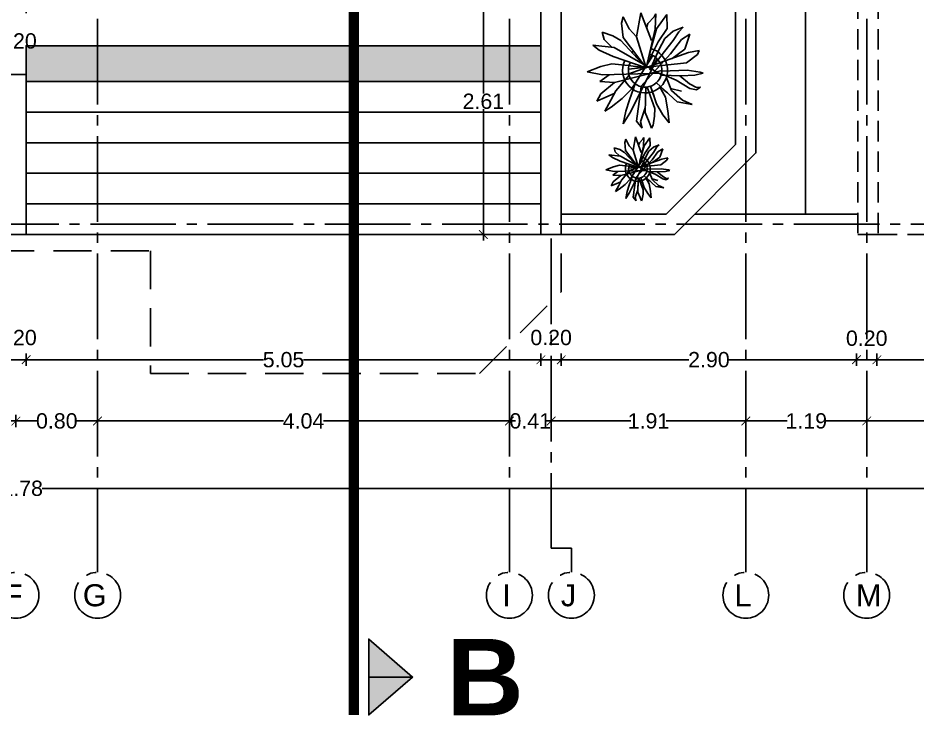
# Model space of a CAD drawing. Header units: millimetres. Extents: x 1217 to 2428, y 234 to 779.
# Drawn here: x 2363.95 to 2372.78, y 396.77 to 403.65 of the extents above; entities that cross this region are included whole.
import ezdxf

# ---------------------------------------------------------------- set-up
doc = ezdxf.new("R2010")
doc.units = ezdxf.units.MM
for name, pattern in [('ACAD_ISO04W100', [30, 24, -3, 0, -3]), ('DASHDOTX2', [0.84, 0.4, -0.2, 0.04, -0.2]), ('HIDDEN', [0.375, 0.25, -0.125]), ('HIDDEN2', [0.1875, 0.125, -0.0625])]:
    doc.linetypes.add(name, pattern=pattern)
doc.layers.get('0').update_dxf_attribs({"lineweight": 5})
for name, color, linetype in [('0.1', 251, 'Continuous'), ('COTAS', 252, 'Continuous'), ('COTAS INTERIORES', 3, 'Continuous'), ('Ejes', 8, 'Continuous'), ('MURO', 5, 'Continuous'), ('muros', 7, 'Continuous'), ('Texto', 1, 'Continuous')]:
    doc.layers.add(name, color=color, linetype=linetype)
doc.styles.add('INTERARQ', font='arial.ttf')
doc.styles.get("Standard").update_dxf_attribs({"font": 'arial.ttf'})
doc.dimstyles.new('ESCALA_1-50', dxfattribs={"dimtxt": 0.15, "dimasz": 0.06, "dimexe": 0.18, "dimexo": 0.0625, "dimgap": 0, "dimtad": 0, "dimtih": 1, "dimtoh": 1, "dimzin": 0, "dimdsep": 46, "dimtxsty": 'INTERARQ', "dimblk": 'DIMTICK', "dimcen": 0, "dimse1": 1, "dimse2": 1, "dimclrd": 256, "dimclre": 1, "dimclrt": 2, "dimadec": 0, "dimazin": 0, "dimtfac": 4.5, "dimtofl": 0, "dimtmove": 2, "dimatfit": 3, "dimldrblk": 'DIMTICK', "dimfxl": 1, "dimtolj": 1, "dimtzin": 0, "dimarcsym": 0})

# ---------------------------------------------------------------- blocks, each defined once
blk = doc.blocks.new('hj')
at = {"color": 8}
for p, q in [((5031.1891, 7999.7973), (5031.196, 7999.7602)), ((5031.203, 7999.7915), (5031.1891, 7999.7973)), ((5031.2314, 7999.7536), (5031.203, 7999.7915)), ((5031.2568, 7999.7552), (5031.2637, 7999.8006)), ((5031.2637, 7999.8006), (5031.2676, 7999.8105)), ((5031.2676, 7999.8105), (5031.2737, 7999.7816)), ((5031.3037, 7999.7635), (5031.3168, 7999.7874)), ((5031.3161, 7999.8014), (5031.3253, 7999.7874)), ((5031.3168, 7999.7874), (5031.3161, 7999.8014)), ((5031.3253, 7999.7874), (5031.3207, 7999.7651)), ((5031.1322, 7999.7651), (5031.1506, 7999.7354)), ((5031.1845, 7999.7478), (5031.1322, 7999.7651)), ((5031.196, 7999.7602), (5031.2691, 7999.5529)), ((5031.2601, 7999.6677), (5031.2568, 7999.7552)), ((5031.2737, 7999.7816), (5031.2768, 7999.7346)), ((5031.2767, 7999.7305), (5031.3037, 7999.7635)), ((5031.3207, 7999.7651), (5031.2914, 7999.7173)), ((5031.3607, 7999.7396), (5031.3761, 7999.7725)), ((5031.3761, 7999.7725), (5031.3668, 7999.7214)), ((5031.1075, 7999.742), (5031.1214, 7999.7074)), ((5031.1245, 7999.7264), (5031.1075, 7999.742)), ((5031.1545, 7999.7074), (5031.1245, 7999.7264)), ((5031.1506, 7999.7354), (5031.2006, 7999.6983)), ((5031.2158, 7999.704), (5031.1845, 7999.7478)), ((5031.2533, 7999.5518), (5031.2314, 7999.7536)), ((5031.2768, 7999.7346), (5031.2744, 7999.6653)), ((5031.3299, 7999.7354), (5031.3207, 7999.6983)), ((5031.3268, 7999.7016), (5031.3607, 7999.7396)), ((5031.1214, 7999.7074), (5031.1468, 7999.6786)), ((5031.257, 7999.6263), (5031.1545, 7999.7074)), ((5031.2006, 7999.6983), (5031.3137, 7999.5951)), ((5031.2914, 7999.7173), (5031.2711, 7999.669)), ((5031.283, 7999.6835), (5031.3268, 7999.7016)), ((5031.3668, 7999.7214), (5031.3005, 7999.6487)), ((5031.3976, 7999.6885), (5031.4392, 7999.6934)), ((5031.4392, 7999.6934), (5031.4115, 7999.6711)), ((5031.0637, 7999.6852), (5031.1122, 7999.686)), ((5031.1137, 7999.6489), (5031.0637, 7999.6852)), ((5031.1122, 7999.686), (5031.1583, 7999.6547)), ((5031.1468, 7999.6786), (5031.1868, 7999.6571)), ((5031.2721, 7999.6659), (5031.1783, 7999.5021)), ((5031.2999, 7999.5038), (5031.2581, 7999.6678)), ((5031.273, 7999.4626), (5031.2667, 7999.667)), ((5031.313, 7999.6601), (5031.3507, 7999.6802)), ((5031.3353, 7999.6868), (5031.323, 7999.6711)), ((5031.3507, 7999.6802), (5031.3976, 7999.6885)), ((5031.4115, 7999.6711), (5031.3738, 7999.6497)), ((5031.1544, 7999.6314), (5031.0583, 7999.5945)), ((5031.0622, 7999.6472), (5031.1151, 7999.6446)), ((5031.0722, 7999.6415), (5031.0622, 7999.6472)), ((5031.0951, 7999.6191), (5031.0722, 7999.6415)), ((5031.209, 7999.6228), (5031.1137, 7999.6489)), ((5031.1151, 7999.6446), (5031.2487, 7999.6135)), ((5031.1583, 7999.6547), (5031.2347, 7999.6168)), ((5031.1868, 7999.6571), (5031.257, 7999.6263)), ((5031.3222, 7999.5623), (5031.206, 7999.6364)), ((5031.4061, 7999.5566), (5031.2177, 7999.652)), ((5031.3738, 7999.6497), (5031.3125, 7999.6285)), ((5031.3476, 7999.6406), (5031.3126, 7999.6281)), ((5031.3151, 7999.6169), (5031.3891, 7999.6439)), ((5031.3891, 7999.6439), (5031.4161, 7999.6423)), ((5031.4161, 7999.6423), (5031.4476, 7999.6373)), ((5031.4576, 7999.6324), (5031.4369, 7999.6241)), ((5031.4476, 7999.6373), (5031.4576, 7999.6324)), ((5031.1102, 7999.6144), (5031.0951, 7999.6191)), ((5031.2487, 7999.6135), (5031.1414, 7999.5805)), ((5031.1437, 7999.5335), (5031.2487, 7999.6135)), ((5031.2487, 7999.6135), (5031.1545, 7999.5261)), ((5031.2099, 7999.4997), (5031.2487, 7999.6135)), ((5031.2487, 7999.6135), (5031.2407, 7999.5516)), ((5031.4038, 7999.6101), (5031.3155, 7999.612)), ((5031.3661, 7999.611), (5031.3155, 7999.6118)), ((5031.3876, 7999.6105), (5031.4361, 7999.5936)), ((5031.4369, 7999.6241), (5031.4038, 7999.6101)), ((5031.4576, 7999.5994), (5031.4338, 7999.5796)), ((5031.4361, 7999.5936), (5031.4576, 7999.5994)), ((5031.0583, 7999.5945), (5031.1409, 7999.58)), ((5031.1414, 7999.5805), (5031.1137, 7999.5549)), ((5031.3002, 7999.5764), (5031.3599, 7999.5557)), ((5031.4338, 7999.5796), (5031.314, 7999.5963)), ((5031.1137, 7999.5549), (5031.0722, 7999.5343)), ((5031.2407, 7999.5516), (5031.2353, 7999.4947)), ((5031.2737, 7999.554), (5031.3284, 7999.5079)), ((5031.3545, 7999.5302), (5031.3222, 7999.5623)), ((5031.3599, 7999.5557), (5031.3984, 7999.5425)), ((5031.3984, 7999.5425), (5031.4422, 7999.5343)), ((5031.4422, 7999.5343), (5031.4061, 7999.5566)), ((5031.0722, 7999.5343), (5031.0937, 7999.5277)), ((5031.0937, 7999.5277), (5031.1437, 7999.5335)), ((5031.1545, 7999.5261), (5031.1376, 7999.498)), ((5031.3284, 7999.5079), (5031.3607, 7999.4906)), ((5031.3853, 7999.4923), (5031.3545, 7999.5302)), ((5031.1376, 7999.498), (5031.1252, 7999.4609)), ((5031.1506, 7999.4684), (5031.1768, 7999.4947)), ((5031.1783, 7999.5021), (5031.1706, 7999.4288)), ((5031.1876, 7999.451), (5031.2099, 7999.4997)), ((5031.2353, 7999.4947), (5031.2445, 7999.4568)), ((5031.273, 7999.4857), (5031.2961, 7999.4527)), ((5031.2961, 7999.4527), (5031.2991, 7999.5038)), ((5031.2991, 7999.5038), (5031.3391, 7999.456)), ((5031.3545, 7999.4634), (5031.3376, 7999.503)), ((5031.3607, 7999.4906), (5031.3992, 7999.4708)), ((5031.3992, 7999.4708), (5031.3853, 7999.4923)), ((5031.1252, 7999.4609), (5031.1506, 7999.4684)), ((5031.1706, 7999.4288), (5031.1876, 7999.451)), ((5031.2445, 7999.4568), (5031.263, 7999.409)), ((5031.263, 7999.409), (5031.273, 7999.4626)), ((5031.3391, 7999.456), (5031.3645, 7999.4428)), ((5031.3645, 7999.4428), (5031.3545, 7999.4634))]:
    blk.add_line(p, q, dxfattribs=at)
for radius, start, end in [(0.078, 244.1404, 165.6436), (0.058, 241.7026, 165.2107), (0.078, 211.1804, 216.4219), (0.058, 209.0525, 214.1868)]:
    blk.add_arc((5031.2575, 7999.6097), radius, start, end, dxfattribs=at)
blk = doc.blocks.new('DIMTICK')
at = {"color": 1}
for p, q in [((-1, 0), (1, 0)), ((0, 1), (0, -1))]:
    blk.add_line(p, q, dxfattribs=at)
at = {"color": 3, "const_width": 0.141}
blk.add_lwpolyline([(0.71, 0.71), (-0.71, -0.71)], dxfattribs=at)
blk = doc.blocks.new('*D1248')
at = {"layer": 'COTAS INTERIORES', "lineweight": -2, "ltscale": 3, "transparency": 16777216}
blk.add_line((2363.8936, 403.7583), (2363.9736, 403.7583), dxfattribs=at)
at = {"layer": 'Defpoints', "color": 0, "ltscale": 3, "transparency": 16777216}
for p in [(2364.0336, 403.9987, 0), (2364.0336, 403.7583), (2363.8336, 403.715, 0)]:
    blk.add_point(p, dxfattribs=at)
at = {"layer": 'COTAS INTERIORES', "lineweight": -2, "ltscale": 3, "transparency": 16777216, "xscale": 0.06, "yscale": 0.06, "zscale": 0.06, "rotation": 180}
blk.add_blockref('DIMTICK', (2363.8336, 403.7583), dxfattribs=at)
at = {"layer": 'COTAS INTERIORES', "lineweight": -2, "ltscale": 3, "transparency": 16777216, "xscale": 0.06, "yscale": 0.06, "zscale": 0.06}
blk.add_blockref('DIMTICK', (2364.0336, 403.7583), dxfattribs=at)
at = {"layer": 'COTAS INTERIORES', "color": 2, "ltscale": 3, "transparency": 16777216, "insert": (2363.9336, 403.4251), "char_height": 0.15, "attachment_point": 5, "style": 'INTERARQ'}
blk.add_mtext('\\A1;0.20', dxfattribs=at)
blk = doc.blocks.new('*D1250')
at = {"layer": 'COTAS INTERIORES', "lineweight": -2, "ltscale": 3, "transparency": 16777216}
for p, q in [((2368.5188, 404.0787), (2368.5188, 402.9103)), ((2368.5188, 401.5887), (2368.5188, 402.7571))]:
    blk.add_line(p, q, dxfattribs=at)
at = {"layer": 'Defpoints', "color": 0, "ltscale": 3, "transparency": 16777216}
for p in [(2369.0836, 404.1387, 0), (2368.5188, 401.5287), (2369.0836, 401.5287, 0)]:
    blk.add_point(p, dxfattribs=at)
at = {"layer": 'COTAS INTERIORES', "lineweight": -2, "ltscale": 3, "transparency": 16777216, "xscale": 0.06, "yscale": 0.06, "zscale": 0.06}
for p, rotation in [((2368.5188, 404.1387), 90), ((2368.5188, 401.5287), 270)]:
    blk.add_blockref('DIMTICK', p, dxfattribs=dict(at, rotation=rotation))
at = {"layer": 'COTAS INTERIORES', "color": 2, "ltscale": 3, "transparency": 16777216, "insert": (2368.5188, 402.8337), "char_height": 0.15, "attachment_point": 5, "style": 'INTERARQ'}
blk.add_mtext('\\A1;2.61', dxfattribs=at)
blk = doc.blocks.new('*D1117')
at = {"layer": 'COTAS', "lineweight": -2, "ltscale": 3, "transparency": 16777216}
blk.add_line((2363.8936, 400.3006), (2363.9736, 400.3006), dxfattribs=at)
at = {"layer": 'Defpoints', "color": 0, "ltscale": 3, "transparency": 16777216}
for p in [(2363.8336, 401.8887, 0), (2364.0336, 401.8857, 0), (2364.0336, 400.3006)]:
    blk.add_point(p, dxfattribs=at)
at = {"layer": 'COTAS', "lineweight": -2, "ltscale": 3, "transparency": 16777216, "xscale": 0.06, "yscale": 0.06, "zscale": 0.06, "rotation": 180}
blk.add_blockref('DIMTICK', (2363.8336, 400.3006), dxfattribs=at)
at = {"layer": 'COTAS', "lineweight": -2, "ltscale": 3, "transparency": 16777216, "xscale": 0.06, "yscale": 0.06, "zscale": 0.06}
blk.add_blockref('DIMTICK', (2364.0336, 400.3006), dxfattribs=at)
at = {"layer": 'COTAS', "color": 2, "ltscale": 3, "transparency": 16777216, "insert": (2363.9336, 400.5174), "char_height": 0.15, "attachment_point": 5, "style": 'INTERARQ'}
blk.add_mtext('\\A1;0.20', dxfattribs=at)
blk = doc.blocks.new('*D1118')
at = {"layer": 'COTAS', "lineweight": -2, "ltscale": 3, "transparency": 16777216}
for p, q in [((2364.0936, 400.3006), (2366.3633, 400.3006)), ((2369.0236, 400.3006), (2366.754, 400.3006))]:
    blk.add_line(p, q, dxfattribs=at)
at = {"layer": 'Defpoints', "color": 0, "ltscale": 3, "transparency": 16777216}
for p in [(2364.0336, 401.8857, 0), (2369.0836, 401.8857), (2369.0836, 400.3006)]:
    blk.add_point(p, dxfattribs=at)
at = {"layer": 'COTAS', "lineweight": -2, "ltscale": 3, "transparency": 16777216, "xscale": 0.06, "yscale": 0.06, "zscale": 0.06, "rotation": 180}
blk.add_blockref('DIMTICK', (2364.0336, 400.3006), dxfattribs=at)
at = {"layer": 'COTAS', "lineweight": -2, "ltscale": 3, "transparency": 16777216, "xscale": 0.06, "yscale": 0.06, "zscale": 0.06}
blk.add_blockref('DIMTICK', (2369.0836, 400.3006), dxfattribs=at)
at = {"layer": 'COTAS', "color": 2, "ltscale": 3, "transparency": 16777216, "insert": (2366.5586, 400.3006), "char_height": 0.15, "attachment_point": 5, "style": 'INTERARQ'}
blk.add_mtext('\\A1;5.05', dxfattribs=at)
blk = doc.blocks.new('*D1119')
at = {"layer": 'COTAS', "lineweight": -2, "ltscale": 3, "transparency": 16777216}
blk.add_line((2369.1436, 400.3006), (2369.2236, 400.3006), dxfattribs=at)
at = {"layer": 'Defpoints', "color": 0, "ltscale": 3, "transparency": 16777216}
for p in [(2369.0836, 401.8857), (2369.2836, 401.6887), (2369.2836, 400.3006)]:
    blk.add_point(p, dxfattribs=at)
at = {"layer": 'COTAS', "lineweight": -2, "ltscale": 3, "transparency": 16777216, "xscale": 0.06, "yscale": 0.06, "zscale": 0.06, "rotation": 180}
blk.add_blockref('DIMTICK', (2369.0836, 400.3006), dxfattribs=at)
at = {"layer": 'COTAS', "lineweight": -2, "ltscale": 3, "transparency": 16777216, "xscale": 0.06, "yscale": 0.06, "zscale": 0.06}
blk.add_blockref('DIMTICK', (2369.2836, 400.3006), dxfattribs=at)
at = {"layer": 'COTAS', "color": 2, "ltscale": 3, "transparency": 16777216, "insert": (2369.1836, 400.5177), "char_height": 0.15, "attachment_point": 5, "style": 'INTERARQ'}
blk.add_mtext('\\A1;0.20', dxfattribs=at)
blk = doc.blocks.new('*D1120')
at = {"layer": 'COTAS', "lineweight": -2, "ltscale": 3, "transparency": 16777216}
for p, q in [((2369.3436, 400.3006), (2370.5358, 400.3006)), ((2372.1196, 400.3006), (2370.9275, 400.3006))]:
    blk.add_line(p, q, dxfattribs=at)
at = {"layer": 'Defpoints', "color": 0, "ltscale": 3, "transparency": 16777216}
for p in [(2372.1796, 402.0487), (2369.2836, 401.6887, 0), (2372.1796, 400.3006)]:
    blk.add_point(p, dxfattribs=at)
at = {"layer": 'COTAS', "lineweight": -2, "ltscale": 3, "transparency": 16777216, "xscale": 0.06, "yscale": 0.06, "zscale": 0.06, "rotation": 180}
blk.add_blockref('DIMTICK', (2369.2836, 400.3006), dxfattribs=at)
at = {"layer": 'COTAS', "lineweight": -2, "ltscale": 3, "transparency": 16777216, "xscale": 0.06, "yscale": 0.06, "zscale": 0.06}
blk.add_blockref('DIMTICK', (2372.1796, 400.3006), dxfattribs=at)
at = {"layer": 'COTAS', "color": 2, "ltscale": 3, "transparency": 16777216, "insert": (2370.7316, 400.3006), "char_height": 0.15, "attachment_point": 5, "style": 'INTERARQ'}
blk.add_mtext('\\A1;2.90', dxfattribs=at)
blk = doc.blocks.new('*D1121')
at = {"layer": 'COTAS', "lineweight": -2, "ltscale": 3, "transparency": 16777216}
blk.add_line((2372.2396, 400.3006), (2372.3196, 400.3006), dxfattribs=at)
at = {"layer": 'Defpoints', "color": 0, "ltscale": 3, "transparency": 16777216}
for p in [(2372.1796, 401.8887), (2372.3796, 401.6887), (2372.3796, 400.3006)]:
    blk.add_point(p, dxfattribs=at)
at = {"layer": 'COTAS', "lineweight": -2, "ltscale": 3, "transparency": 16777216, "xscale": 0.06, "yscale": 0.06, "zscale": 0.06, "rotation": 180}
blk.add_blockref('DIMTICK', (2372.1796, 400.3006), dxfattribs=at)
at = {"layer": 'COTAS', "lineweight": -2, "ltscale": 3, "transparency": 16777216, "xscale": 0.06, "yscale": 0.06, "zscale": 0.06}
blk.add_blockref('DIMTICK', (2372.3796, 400.3006), dxfattribs=at)
at = {"layer": 'COTAS', "color": 2, "ltscale": 3, "transparency": 16777216, "insert": (2372.2796, 400.5107), "char_height": 0.15, "attachment_point": 5, "style": 'INTERARQ'}
blk.add_mtext('\\A1;0.20', dxfattribs=at)
blk = doc.blocks.new('*D1122')
at = {"layer": 'COTAS', "lineweight": -2, "ltscale": 3, "transparency": 16777216}
for p, q in [((2372.4396, 400.3006), (2374.0217, 400.3006)), ((2375.9934, 400.3006), (2374.4113, 400.3006))]:
    blk.add_line(p, q, dxfattribs=at)
at = {"layer": 'Defpoints', "color": 0, "ltscale": 3, "transparency": 16777216}
for p in [(2372.3796, 401.6887), (2376.0534, 401.5287, 0), (2376.0534, 400.3006)]:
    blk.add_point(p, dxfattribs=at)
at = {"layer": 'COTAS', "lineweight": -2, "ltscale": 3, "transparency": 16777216, "xscale": 0.06, "yscale": 0.06, "zscale": 0.06, "rotation": 180}
blk.add_blockref('DIMTICK', (2372.3796, 400.3006), dxfattribs=at)
at = {"layer": 'COTAS', "lineweight": -2, "ltscale": 3, "transparency": 16777216, "xscale": 0.06, "yscale": 0.06, "zscale": 0.06}
blk.add_blockref('DIMTICK', (2376.0534, 400.3006), dxfattribs=at)
at = {"layer": 'COTAS', "color": 2, "ltscale": 3, "transparency": 16777216, "insert": (2374.2165, 400.3006), "char_height": 0.15, "attachment_point": 5, "style": 'INTERARQ'}
blk.add_mtext('\\A1;3.67', dxfattribs=at)
blk = doc.blocks.new('*D1126')
at = {"layer": 'COTAS', "lineweight": -2, "ltscale": 3, "transparency": 16777216}
for p, q in [((2358.7436, 399.7001), (2361.1132, 399.7001)), ((2363.8736, 399.7001), (2361.504, 399.7001))]:
    blk.add_line(p, q, dxfattribs=at)
at = {"layer": 'Defpoints', "color": 0, "ltscale": 3, "transparency": 16777216}
for p in [(2358.6836, 401.7887, 0), (2363.9336, 401.7887, 0), (2363.9336, 399.7001)]:
    blk.add_point(p, dxfattribs=at)
at = {"layer": 'COTAS', "lineweight": -2, "ltscale": 3, "transparency": 16777216, "xscale": 0.06, "yscale": 0.06, "zscale": 0.06, "rotation": 180}
blk.add_blockref('DIMTICK', (2358.6836, 399.7001), dxfattribs=at)
at = {"layer": 'COTAS', "lineweight": -2, "ltscale": 3, "transparency": 16777216, "xscale": 0.06, "yscale": 0.06, "zscale": 0.06}
blk.add_blockref('DIMTICK', (2363.9336, 399.7001), dxfattribs=at)
at = {"layer": 'COTAS', "color": 2, "ltscale": 3, "transparency": 16777216, "insert": (2361.3086, 399.7001), "char_height": 0.15, "attachment_point": 5, "style": 'INTERARQ'}
blk.add_mtext('\\A1;5.25', dxfattribs=at)
blk = doc.blocks.new('*D1127')
at = {"layer": 'COTAS', "lineweight": -2, "ltscale": 3, "transparency": 16777216}
for p, q in [((2363.9936, 399.7001), (2364.1395, 399.7001)), ((2364.6745, 399.7001), (2364.5286, 399.7001))]:
    blk.add_line(p, q, dxfattribs=at)
at = {"layer": 'Defpoints', "color": 0, "ltscale": 3, "transparency": 16777216}
for p in [(2363.9336, 401.7887, 0), (2364.7345, 401.7887), (2364.7345, 399.7001)]:
    blk.add_point(p, dxfattribs=at)
at = {"layer": 'COTAS', "lineweight": -2, "ltscale": 3, "transparency": 16777216, "xscale": 0.06, "yscale": 0.06, "zscale": 0.06, "rotation": 180}
blk.add_blockref('DIMTICK', (2363.9336, 399.7001), dxfattribs=at)
at = {"layer": 'COTAS', "lineweight": -2, "ltscale": 3, "transparency": 16777216, "xscale": 0.06, "yscale": 0.06, "zscale": 0.06}
blk.add_blockref('DIMTICK', (2364.7345, 399.7001), dxfattribs=at)
at = {"layer": 'COTAS', "color": 2, "ltscale": 3, "transparency": 16777216, "insert": (2364.3341, 399.7001), "char_height": 0.15, "attachment_point": 5, "style": 'INTERARQ'}
blk.add_mtext('\\A1;0.80', dxfattribs=at)
blk = doc.blocks.new('*D1128')
at = {"layer": 'COTAS', "lineweight": -2, "ltscale": 3, "transparency": 16777216}
for p, q in [((2364.7945, 399.7001), (2366.557, 399.7001)), ((2368.7146, 399.7001), (2366.9521, 399.7001))]:
    blk.add_line(p, q, dxfattribs=at)
at = {"layer": 'Defpoints', "color": 0, "ltscale": 3, "transparency": 16777216}
for p in [(2364.7345, 401.7887), (2368.7746, 401.7887), (2368.7746, 399.7001)]:
    blk.add_point(p, dxfattribs=at)
at = {"layer": 'COTAS', "lineweight": -2, "ltscale": 3, "transparency": 16777216, "xscale": 0.06, "yscale": 0.06, "zscale": 0.06, "rotation": 180}
blk.add_blockref('DIMTICK', (2364.7345, 399.7001), dxfattribs=at)
at = {"layer": 'COTAS', "lineweight": -2, "ltscale": 3, "transparency": 16777216, "xscale": 0.06, "yscale": 0.06, "zscale": 0.06}
blk.add_blockref('DIMTICK', (2368.7746, 399.7001), dxfattribs=at)
at = {"layer": 'COTAS', "color": 2, "ltscale": 3, "transparency": 16777216, "insert": (2366.7546, 399.7001), "char_height": 0.15, "attachment_point": 5, "style": 'INTERARQ'}
blk.add_mtext('\\A1;4.04', dxfattribs=at)
blk = doc.blocks.new('*D1263')
at = {"layer": 'COTAS', "lineweight": -2, "ltscale": 3, "transparency": 16777216}
for p, q in [((2368.7146, 399.7001), (2368.6546, 399.7001)), ((2369.2436, 399.7001), (2369.3036, 399.7001))]:
    blk.add_line(p, q, dxfattribs=at)
at = {"layer": 'Defpoints', "color": 0, "ltscale": 3, "transparency": 16777216}
for p in [(2368.7746, 401.7887), (2369.1836, 401.4887), (2369.1836, 399.7001)]:
    blk.add_point(p, dxfattribs=at)
at = {"layer": 'COTAS', "lineweight": -2, "ltscale": 3, "transparency": 16777216, "xscale": 0.06, "yscale": 0.06, "zscale": 0.06}
blk.add_blockref('DIMTICK', (2368.7746, 399.7001), dxfattribs=at)
at = {"layer": 'COTAS', "lineweight": -2, "ltscale": 3, "transparency": 16777216, "xscale": 0.06, "yscale": 0.06, "zscale": 0.06, "rotation": 180}
blk.add_blockref('DIMTICK', (2369.1836, 399.7001), dxfattribs=at)
at = {"layer": 'COTAS', "color": 2, "ltscale": 3, "transparency": 16777216, "insert": (2368.9791, 399.7001), "char_height": 0.15, "attachment_point": 5, "style": 'INTERARQ'}
blk.add_mtext('\\A1;0.41', dxfattribs=at)
blk = doc.blocks.new('*D1264')
at = {"layer": 'COTAS', "lineweight": -2, "ltscale": 3, "transparency": 16777216}
for p, q in [((2369.2436, 399.7001), (2369.9654, 399.7001)), ((2371.0336, 399.7001), (2370.3119, 399.7001))]:
    blk.add_line(p, q, dxfattribs=at)
at = {"layer": 'Defpoints', "color": 0, "ltscale": 3, "transparency": 16777216}
for p in [(2371.0936, 401.6287), (2369.1836, 401.4887), (2371.0936, 399.7001)]:
    blk.add_point(p, dxfattribs=at)
at = {"layer": 'COTAS', "lineweight": -2, "ltscale": 3, "transparency": 16777216, "xscale": 0.06, "yscale": 0.06, "zscale": 0.06, "rotation": 180}
blk.add_blockref('DIMTICK', (2369.1836, 399.7001), dxfattribs=at)
at = {"layer": 'COTAS', "lineweight": -2, "ltscale": 3, "transparency": 16777216, "xscale": 0.06, "yscale": 0.06, "zscale": 0.06}
blk.add_blockref('DIMTICK', (2371.0936, 399.7001), dxfattribs=at)
at = {"layer": 'COTAS', "color": 2, "ltscale": 3, "transparency": 16777216, "insert": (2370.1386, 399.7001), "char_height": 0.15, "attachment_point": 5, "style": 'INTERARQ'}
blk.add_mtext('\\A1;1.91', dxfattribs=at)
blk = doc.blocks.new('*D1265')
at = {"layer": 'COTAS', "lineweight": -2, "ltscale": 3, "transparency": 16777216}
for p, q in [((2371.1536, 399.7001), (2371.4987, 399.7001)), ((2372.2196, 399.7001), (2371.8745, 399.7001))]:
    blk.add_line(p, q, dxfattribs=at)
at = {"layer": 'Defpoints', "color": 0, "ltscale": 3, "transparency": 16777216}
for p in [(2372.2796, 401.7887), (2371.0936, 401.6287), (2372.2796, 399.7001)]:
    blk.add_point(p, dxfattribs=at)
at = {"layer": 'COTAS', "lineweight": -2, "ltscale": 3, "transparency": 16777216, "xscale": 0.06, "yscale": 0.06, "zscale": 0.06, "rotation": 180}
blk.add_blockref('DIMTICK', (2371.0936, 399.7001), dxfattribs=at)
at = {"layer": 'COTAS', "lineweight": -2, "ltscale": 3, "transparency": 16777216, "xscale": 0.06, "yscale": 0.06, "zscale": 0.06}
blk.add_blockref('DIMTICK', (2372.2796, 399.7001), dxfattribs=at)
at = {"layer": 'COTAS', "color": 2, "ltscale": 3, "transparency": 16777216, "insert": (2371.6866, 399.7001), "char_height": 0.15, "attachment_point": 5, "style": 'INTERARQ'}
blk.add_mtext('\\A1;1.19', dxfattribs=at)
blk = doc.blocks.new('*D1266')
at = {"layer": 'COTAS', "lineweight": -2, "ltscale": 3, "transparency": 16777216}
for p, q in [((2372.3396, 399.7001), (2373.9217, 399.7001)), ((2375.8934, 399.7001), (2374.3113, 399.7001))]:
    blk.add_line(p, q, dxfattribs=at)
at = {"layer": 'Defpoints', "color": 0, "ltscale": 3, "transparency": 16777216}
for p in [(2372.2796, 401.7887), (2375.9534, 401.5991, 0), (2375.9534, 399.7001)]:
    blk.add_point(p, dxfattribs=at)
at = {"layer": 'COTAS', "lineweight": -2, "ltscale": 3, "transparency": 16777216, "xscale": 0.06, "yscale": 0.06, "zscale": 0.06, "rotation": 180}
blk.add_blockref('DIMTICK', (2372.2796, 399.7001), dxfattribs=at)
at = {"layer": 'COTAS', "lineweight": -2, "ltscale": 3, "transparency": 16777216, "xscale": 0.06, "yscale": 0.06, "zscale": 0.06}
blk.add_blockref('DIMTICK', (2375.9534, 399.7001), dxfattribs=at)
at = {"layer": 'COTAS', "color": 2, "ltscale": 3, "transparency": 16777216, "insert": (2374.1165, 399.7001), "char_height": 0.15, "attachment_point": 5, "style": 'INTERARQ'}
blk.add_mtext('\\A1;3.67', dxfattribs=at)
blk = doc.blocks.new('*D1129')
at = {"layer": 'COTAS', "lineweight": -2, "ltscale": 3, "transparency": 16777216}
for p, q in [((2348.1061, 399.0395), (2363.683, 399.0395)), ((2379.7661, 399.0395), (2364.1893, 399.0395))]:
    blk.add_line(p, q, dxfattribs=at)
at = {"layer": 'Defpoints', "color": 0, "ltscale": 3, "transparency": 16777216}
for p in [(2348.0461, 401.5287, 0), (2379.8261, 401.5287, 0), (2379.8261, 399.0395)]:
    blk.add_point(p, dxfattribs=at)
at = {"layer": 'COTAS', "lineweight": -2, "ltscale": 3, "transparency": 16777216, "xscale": 0.06, "yscale": 0.06, "zscale": 0.06, "rotation": 180}
blk.add_blockref('DIMTICK', (2348.0461, 399.0395), dxfattribs=at)
at = {"layer": 'COTAS', "lineweight": -2, "ltscale": 3, "transparency": 16777216, "xscale": 0.06, "yscale": 0.06, "zscale": 0.06}
blk.add_blockref('DIMTICK', (2379.8261, 399.0395), dxfattribs=at)
at = {"layer": 'COTAS', "color": 2, "ltscale": 3, "transparency": 16777216, "insert": (2363.9361, 399.0395), "char_height": 0.15, "attachment_point": 5, "style": 'INTERARQ'}
blk.add_mtext('\\A1;31.78', dxfattribs=at)

msp = doc.modelspace()

# ---------------------------------------------------------------- hatches: boundary and pattern name
at = {"layer": '0.1', "ltscale": 3}
h = msp.add_hatch(color=256, dxfattribs=at)
h.dxf.hatch_style = 1
h.paths.add_polyline_path([(2367.82454, 397.19002), (2367.39411, 397.56137), (2367.39411, 397.19002)])
h.paths.add_polyline_path([(2367.82454, 397.19002), (2367.39411, 397.19002), (2367.39411, 396.81868)])
at = {"layer": 'muros', "ltscale": 3}
h = msp.add_hatch(dxfattribs=at)
h.set_pattern_fill('DOTS', color=251, scale=0.02)
h.set_pattern_definition([(0, (1002.623633, -329.365898), (0.015875, 0.03175), [0, -0.03175])])
h.paths.add_polyline_path([(2364.03364, 403.02869), (2364.03364, 403.37869), (2369.08365, 403.37869), (2369.08365, 403.02869)])

# ---------------------------------------------------------------- linework, layer by layer
at = {"layer": '0.1', "linetype": 'HIDDEN', "ltscale": 0.8, "elevation": 0}
for points in [[(2372.19343, 410.14174), (2372.19343, 401.52869)], [(2372.39343, 410.14174), (2372.39343, 401.52869)], [(2372.19343, 401.52869), (2372.39343, 401.52869)], [(2372.37962, 401.52869), (2375.90341, 401.52869)]]:
    msp.add_lwpolyline(points, dxfattribs=at)
at = {"layer": '0.1', "color": 1, "linetype": 'DASHDOTX2', "ltscale": 1.5, "const_width": 0.1, "elevation": 0}
msp.add_lwpolyline([(2367.24802, 405.85258), (2367.24802, 396.81868), (2367.24802, 396.81868)], dxfattribs=at)
at = {"layer": '0.1', "ltscale": 3, "elevation": 0}
msp.add_lwpolyline([(2367.39411, 396.81868), (2367.39411, 397.56137), (2367.39411, 397.19002), (2367.82454, 397.19002), (2367.39411, 397.56137), (2367.39411, 396.81868), (2367.82454, 397.19002)], dxfattribs=at)
at = {"layer": 'Ejes', "linetype": 'ACAD_ISO04W100', "ltscale": 0.035, "elevation": 0}
for points in [[(2364.73453, 403.64203), (2364.73453, 398.2167)], [(2368.77462, 403.64203), (2368.77462, 398.2167)], [(2371.09361, 403.64203), (2371.09361, 398.2167)], [(2372.27962, 403.64203), (2372.27962, 398.2167)], [(2375.85341, 401.62868), (2344.97302, 401.62868)], [(2369.18365, 401.48869), (2369.18365, 398.45263)]]:
    msp.add_lwpolyline(points, dxfattribs=at)
at = {"layer": 'Ejes', "ltscale": 3, "elevation": 0}
msp.add_lwpolyline([(2369.38251, 398.2167), (2369.38251, 398.45263), (2369.18365, 398.45263)], dxfattribs=at)
at = {"layer": 'Ejes', "linetype": 'ACAD_ISO04W100', "ltscale": 0.035}
for centre in [(2363.93359, 397.99173, 0), (2363.93359, 397.99173, 0), (2363.93358, 397.99172, 0), (2363.93358, 397.99172, 0), (2364.73453, 397.99173, 0), (2364.73453, 397.99173, 0), (2364.73453, 397.99172, 0), (2364.73453, 397.99172, 0), (2368.77462, 397.99172, 0), (2369.38251, 397.99172, 0), (2371.09361, 397.99172, 0), (2372.27962, 397.99172, 0)]:
    msp.add_circle(centre, 0.22498, dxfattribs=at)
at = {"layer": 'MURO', "color": 8, "ltscale": 3, "elevation": 0}
for points in [[(2371.67962, 401.72869), (2371.67962, 412.44023), (2371.19361, 412.44023)], [(2371.19343, 403.93867), (2371.19343, 402.32872), (2370.39343, 401.52872), (2369.28346, 401.52869)], [(2370.99343, 403.93866), (2370.99343, 402.41156), (2370.31058, 401.72872), (2369.28346, 401.72869)], [(2364.03364, 402.72869), (2369.08365, 402.72869)], [(2364.03364, 402.42869), (2369.08365, 402.42869)], [(2364.03364, 402.12869), (2369.08365, 402.12869)], [(2364.03364, 401.82869), (2369.08365, 401.82869)], [(2370.5934, 401.72869), (2372.19343, 401.72869)], [(2364.03364, 401.52869), (2369.08365, 401.52869)]]:
    msp.add_lwpolyline(points, dxfattribs=at)
at = {"layer": 'MURO', "color": 2, "ltscale": 3, "elevation": 0}
msp.add_lwpolyline([(2364.03364, 403.02869), (2369.08365, 403.02869)], dxfattribs=at)
at = {"layer": 'muros'}
for p, q in [((2369.08365, 401.52869, 0), (2369.08365, 404.13866, 0)), ((2369.28371, 401.52869, 0), (2369.28365, 403.93865, 0)), ((2364.03364, 403.09864, 0), (2364.03364, 401.52869, 0))]:
    msp.add_line(p, q, dxfattribs=at)
at = {"layer": 'muros', "color": 3, "linetype": 'HIDDEN2', "ltscale": 3, "elevation": 0}
msp.add_lwpolyline([(2358.58369, 400.96783), (2359.38569, 400.16584), (2362.61361, 400.16584), (2362.61361, 401.36783), (2365.25369, 401.36783), (2365.25369, 400.16584), (2368.48166, 400.16584), (2369.28365, 400.96783), (2369.28361, 403.93776), (2370.3936, 403.93772), (2371.19356, 404.73768), (2371.19252, 412.86491), (2371.19252, 412.86491), (2371.19225, 420.26472)], dxfattribs=at)
at = {"layer": 'muros', "color": 251, "ltscale": 3, "elevation": 0}
msp.add_lwpolyline([(2364.03364, 403.02869), (2364.03364, 403.37869), (2369.08365, 403.37869), (2369.08365, 403.02869), (2364.03364, 403.02869)], dxfattribs=at)
at = {"layer": 'muros', "elevation": 0}
for points in [[(2363.83364, 403.09864), (2364.03364, 403.09864)], [(2363.83364, 401.52869), (2364.03364, 401.52869)]]:
    msp.add_lwpolyline(points, dxfattribs=at)
at = {"layer": 'muros', "ltscale": 3, "elevation": 0}
msp.add_lwpolyline([(2369.08365, 401.52869), (2369.28365, 401.52869)], dxfattribs=at)

# ---------------------------------------------------------------- block references
at = {"layer": '0.1', "rotation": 270}
for p, xscale, yscale, zscale in [((-20284.57162, 14651.52175, 0), 2.831972788480561, 2.831972788480561, 2.831972788480561), ((-10191.53429, 8302.61819, 0), 1.570272679439356, 1.570272679439356, 1.570272679439356)]:
    msp.add_blockref('hj', p, dxfattribs=dict(at, xscale=xscale, yscale=yscale, zscale=zscale))

# ---------------------------------------------------------------- texts
at = {"layer": 'Ejes', "char_height": 0.216, "width": 0.344369, "attachment_point": 5}
for s, insert in [('G', (2364.70652, 397.98998, 0)), ('F', (2363.90558, 397.98998, 0)), ('I', (2368.74661, 397.98998, 0)), ('J', (2369.35451, 397.98998, 0)), ('L', (2371.0656, 397.98998, 0)), ('M', (2372.29973, 397.98998, 0))]:
    msp.add_mtext(s, dxfattribs=dict(at, insert=insert))
at = {"layer": 'Texto', "insert": (2368.53606, 397.18868, 0), "char_height": 0.75, "width": 2.965897, "attachment_point": 5}
msp.add_mtext('{\\fArial|b1|i0|c0|p34;B}', dxfattribs=at)

# ---------------------------------------------------------------- dimensions: what is measured, and where the dimension line sits
at = {"layer": 'COTAS', "ltscale": 3}
for base, p1, p2, picture, middle in [((2372.17962, 400.30064), (2369.28365, 401.68869, 0), (2372.17962, 402.04869), '*D1120', (2370.73163, 400.30064)), ((2369.08365, 400.30064), (2364.03364, 401.88569, 0), (2369.08365, 401.88569), '*D1118', (2366.55864, 400.30064)), ((2363.93358, 399.70013), (2358.68359, 401.78869, 0), (2363.93358, 401.78868, 0), '*D1126', (2361.30859, 399.70013)), ((2364.73453, 399.70013), (2363.93358, 401.78868, 0), (2364.73453, 401.78868), '*D1127', (2364.33406, 399.70013)), ((2368.77462, 399.70013), (2364.73453, 401.78868), (2368.77462, 401.78868), '*D1128', (2366.75457, 399.70013)), ((2369.18365, 399.70013), (2368.77462, 401.78868), (2369.18365, 401.48869), '*D1263', (2368.97913, 399.70013)), ((2372.27962, 399.70013), (2371.09361, 401.62868), (2372.27962, 401.78868), '*D1265', (2371.68662, 399.70013)), ((2375.95341, 399.70013), (2372.27962, 401.78868), (2375.95341, 401.59911, 0), '*D1266', (2374.11651, 399.70013)), ((2376.05341, 400.30064), (2372.37962, 401.68869), (2376.05341, 401.52869, 0), '*D1122', (2374.21651, 400.30064)), ((2371.09361, 399.70013, 0), (2369.18365, 401.48869, 0), (2371.09361, 401.62868, 0), '*D1264', (2370.13863, 399.70013, 0)), ((2379.82615, 399.03954), (2348.04615, 401.52869, 0), (2379.82615, 401.52869, 0), '*D1129', (2363.93615, 399.03954))]:
    dim = msp.add_linear_dim(base=base, p1=p1, p2=p2, dimstyle='ESCALA_1-50', dxfattribs=at)
    dim.commit()
    dim.dimension.update_dxf_attribs({"geometry": picture, "text_midpoint": middle})
for base, p1, p2, picture, middle in [((2364.03364, 400.30063, 0), (2363.83364, 401.88869, 0), (2364.03364, 401.88569, 0), '*D1117', (2363.93364, 400.5174, 0)), ((2369.28365, 400.30064, 0), (2369.08365, 401.88569, 0), (2369.28365, 401.68869, 0), '*D1119', (2369.18365, 400.51771, 0)), ((2372.37962, 400.30064), (2372.17962, 401.88869), (2372.37962, 401.68869), '*D1121', (2372.27962, 400.51074))]:
    dim = msp.add_linear_dim(base=base, p1=p1, p2=p2, dimstyle='ESCALA_1-50', dxfattribs=at)
    dim.commit()
    dim.dimension.update_dxf_attribs({"geometry": picture, "text_midpoint": middle, "dimtype": 160})
at = {"layer": 'COTAS INTERIORES', "ltscale": 3}
dim = msp.add_linear_dim(base=(2368.51881, 401.52869, 0), p1=(2369.08365, 404.13866, 0), p2=(2369.08365, 401.52869, 0), angle=90, dimstyle='ESCALA_1-50', dxfattribs=at)
dim.commit()
dim.dimension.update_dxf_attribs({"geometry": '*D1250', "text_midpoint": (2368.51881, 402.83368, 0)})
dim = msp.add_linear_dim(base=(2364.03364, 403.75829, 0), p1=(2363.83364, 403.71504, 0), p2=(2364.03364, 403.99867, 0), dimstyle='ESCALA_1-50', dxfattribs=at)
dim.commit()
dim.dimension.update_dxf_attribs({"geometry": '*D1248', "text_midpoint": (2363.93364, 403.42512, 0)})

doc.saveas('drawing.dxf')
